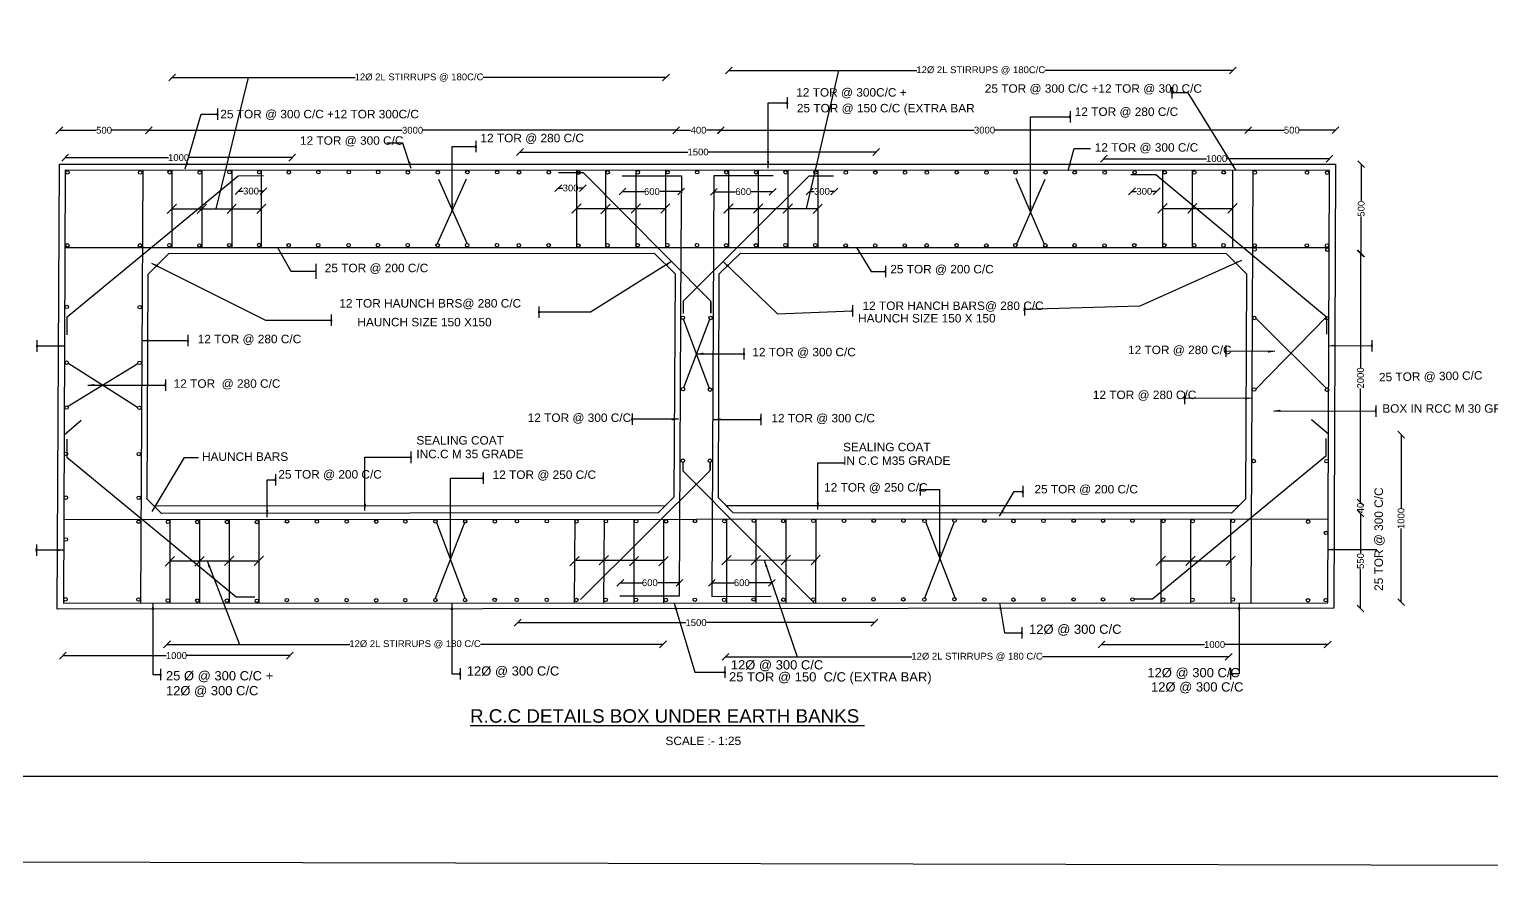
# Model space of a CAD drawing. Header units: metres. Extents: x 4 to 1005, y 1 to 472.
# Drawn here: x 230.1 to 660.8, y 0.9 to 248 of the extents above; entities that cross this region are included whole.
import ezdxf

# ---------------------------------------------------------------- set-up
doc = ezdxf.new("R2010")
doc.units = ezdxf.units.M
doc.header["$MEASUREMENT"] = 0
for name, color, linetype in [('DIMENSION', 7, 'Continuous'), ('DRAWING', 7, 'Continuous'), ('TEXT', 7, 'Continuous')]:
    doc.layers.add(name, color=color, linetype=linetype)
doc.styles.get("Standard").update_dxf_attribs({"font": 'arial.ttf'})
doc.dimstyles.get("Standard").update_dxf_attribs({"dimtxt": 2, "dimasz": 2, "dimexe": 0.18, "dimexo": 0.0625, "dimgap": 0.09, "dimtad": 0, "dimdec": 0, "dimzin": 0, "dimdsep": 46, "dimtxsty": 'Standard', "dimblk": 'OBLIQUE', "dimcen": 0, "dimse1": 1, "dimse2": 1, "dimadec": 0, "dimazin": 0, "dimtfac": 1, "dimtdec": 0, "dimtofl": 0, "dimtmove": 0, "dimatfit": 3, "dimfxl": 1, "dimtolj": 1, "dimtzin": 0, "dimarcsym": 0})
picture_1 = doc.add_image_def('image1.jpg', size_in_pixel=(7220, 3384))

# ---------------------------------------------------------------- blocks, each defined once
blk = doc.blocks.new('_Oblique')
at = {"color": 0, "linetype": 'ByBlock', "lineweight": -2}
blk.add_line((-0.5, -0.5), (0.5, 0.5), dxfattribs=at)
blk = doc.blocks.new('*D33')
at = {"layer": 'Defpoints', "color": 0, "transparency": 16777216}
for p in [(238.94, 218.25), (265.33, 218.25), (265.33, 218.25)]:
    blk.add_point(p, dxfattribs=at)
at = {"layer": 'DIMENSION', "color": 0, "lineweight": -2, "transparency": 16777216}
for p, q in [((238.94, 218.25), (249.84, 218.25)), ((265.33, 218.25), (254.43, 218.25))]:
    blk.add_line(p, q, dxfattribs=at)
at = {"layer": 'DIMENSION', "color": 0, "lineweight": -2, "transparency": 16777216, "xscale": 2, "yscale": 2, "zscale": 2, "rotation": 180}
blk.add_blockref('_Oblique', (238.94, 218.25), dxfattribs=at)
at = {"layer": 'DIMENSION', "color": 0, "lineweight": -2, "transparency": 16777216, "xscale": 2, "yscale": 2, "zscale": 2}
blk.add_blockref('_Oblique', (265.33, 218.25), dxfattribs=at)
at = {"layer": 'DIMENSION', "color": 0, "transparency": 16777216, "insert": (252.13, 218.25), "char_height": 2, "attachment_point": 5}
blk.add_mtext('\\A1;500', dxfattribs=at)
blk = doc.blocks.new('*D34')
at = {"layer": 'Defpoints', "color": 0, "transparency": 16777216}
for p in [(265.33, 218.25), (420.61, 218.25), (420.61, 218.25)]:
    blk.add_point(p, dxfattribs=at)
at = {"layer": 'DIMENSION', "color": 0, "lineweight": -2, "transparency": 16777216}
for p, q in [((265.33, 218.25), (339.9, 218.25)), ((420.61, 218.25), (346.04, 218.25))]:
    blk.add_line(p, q, dxfattribs=at)
at = {"layer": 'DIMENSION', "color": 0, "lineweight": -2, "transparency": 16777216, "xscale": 2, "yscale": 2, "zscale": 2, "rotation": 180}
blk.add_blockref('_Oblique', (265.33, 218.25), dxfattribs=at)
at = {"layer": 'DIMENSION', "color": 0, "lineweight": -2, "transparency": 16777216, "xscale": 2, "yscale": 2, "zscale": 2}
blk.add_blockref('_Oblique', (420.61, 218.25), dxfattribs=at)
at = {"layer": 'DIMENSION', "color": 0, "transparency": 16777216, "insert": (342.97, 218.25), "char_height": 2, "attachment_point": 5}
blk.add_mtext('\\A1;3000', dxfattribs=at)
blk = doc.blocks.new('*D35')
at = {"layer": 'Defpoints', "color": 0, "transparency": 16777216}
for p in [(420.61, 218.25), (433.77, 218.25), (433.77, 218.25)]:
    blk.add_point(p, dxfattribs=at)
at = {"layer": 'DIMENSION', "color": 0, "lineweight": -2, "transparency": 16777216}
for p, q in [((420.61, 218.25), (424.85, 218.25)), ((433.77, 218.25), (429.53, 218.25))]:
    blk.add_line(p, q, dxfattribs=at)
at = {"layer": 'DIMENSION', "color": 0, "lineweight": -2, "transparency": 16777216, "xscale": 2, "yscale": 2, "zscale": 2, "rotation": 180}
blk.add_blockref('_Oblique', (420.61, 218.25), dxfattribs=at)
at = {"layer": 'DIMENSION', "color": 0, "lineweight": -2, "transparency": 16777216, "xscale": 2, "yscale": 2, "zscale": 2}
blk.add_blockref('_Oblique', (433.77, 218.25), dxfattribs=at)
at = {"layer": 'DIMENSION', "color": 0, "transparency": 16777216, "insert": (427.19, 218.25), "char_height": 2, "attachment_point": 5}
blk.add_mtext('\\A1;400', dxfattribs=at)
blk = doc.blocks.new('*D36')
at = {"layer": 'Defpoints', "color": 0, "transparency": 16777216}
for p in [(433.77, 218.25), (589.04, 218.28), (589.04, 218.25)]:
    blk.add_point(p, dxfattribs=at)
at = {"layer": 'DIMENSION', "color": 0, "lineweight": -2, "transparency": 16777216}
for p, q in [((433.77, 218.28), (508.33, 218.28)), ((589.04, 218.28), (514.48, 218.28))]:
    blk.add_line(p, q, dxfattribs=at)
at = {"layer": 'DIMENSION', "color": 0, "lineweight": -2, "transparency": 16777216, "xscale": 2, "yscale": 2, "zscale": 2, "rotation": 180}
blk.add_blockref('_Oblique', (433.77, 218.28), dxfattribs=at)
at = {"layer": 'DIMENSION', "color": 0, "lineweight": -2, "transparency": 16777216, "xscale": 2, "yscale": 2, "zscale": 2}
blk.add_blockref('_Oblique', (589.04, 218.28), dxfattribs=at)
at = {"layer": 'DIMENSION', "color": 0, "transparency": 16777216, "insert": (511.41, 218.28), "char_height": 2, "attachment_point": 5}
blk.add_mtext('\\A1;3000', dxfattribs=at)
blk = doc.blocks.new('*D37')
at = {"layer": 'Defpoints', "color": 0, "transparency": 16777216}
for p in [(589.04, 218.28), (614.76, 218.28), (614.76, 218.28)]:
    blk.add_point(p, dxfattribs=at)
at = {"layer": 'DIMENSION', "color": 0, "lineweight": -2, "transparency": 16777216}
for p, q in [((589.04, 218.28), (599.6, 218.28)), ((614.76, 218.28), (604.19, 218.28))]:
    blk.add_line(p, q, dxfattribs=at)
at = {"layer": 'DIMENSION', "color": 0, "lineweight": -2, "transparency": 16777216, "xscale": 2, "yscale": 2, "zscale": 2, "rotation": 180}
blk.add_blockref('_Oblique', (589.04, 218.28), dxfattribs=at)
at = {"layer": 'DIMENSION', "color": 0, "lineweight": -2, "transparency": 16777216, "xscale": 2, "yscale": 2, "zscale": 2}
blk.add_blockref('_Oblique', (614.76, 218.28), dxfattribs=at)
at = {"layer": 'DIMENSION', "color": 0, "transparency": 16777216, "insert": (601.9, 218.28), "char_height": 2, "attachment_point": 5}
blk.add_mtext('\\A1;500', dxfattribs=at)
blk = doc.blocks.new('*D38')
at = {"layer": 'Defpoints', "color": 0, "transparency": 16777216}
for p in [(272.17, 233.81), (417.59, 233.81), (417.59, 233.78)]:
    blk.add_point(p, dxfattribs=at)
at = {"layer": 'DIMENSION', "color": 0, "lineweight": -2, "transparency": 16777216}
for p, q in [((272.17, 233.78), (326.03, 233.78)), ((417.59, 233.78), (363.73, 233.78))]:
    blk.add_line(p, q, dxfattribs=at)
at = {"layer": 'DIMENSION', "color": 0, "lineweight": -2, "transparency": 16777216, "xscale": 2, "yscale": 2, "zscale": 2, "rotation": 180}
blk.add_blockref('_Oblique', (272.17, 233.78), dxfattribs=at)
at = {"layer": 'DIMENSION', "color": 0, "lineweight": -2, "transparency": 16777216, "xscale": 2, "yscale": 2, "zscale": 2}
blk.add_blockref('_Oblique', (417.59, 233.78), dxfattribs=at)
at = {"layer": 'DIMENSION', "color": 0, "transparency": 16777216, "insert": (344.88, 233.78), "char_height": 2, "attachment_point": 5}
blk.add_mtext('\\A1;12Ø 2L STIRRUPS @ 180C/C', dxfattribs=at)
blk = doc.blocks.new('*D39')
at = {"layer": 'Defpoints', "color": 0, "transparency": 16777216}
for p in [(240.65, 209.4), (307.52, 210.18), (307.52, 209.4)]:
    blk.add_point(p, dxfattribs=at)
at = {"layer": 'DIMENSION', "color": 0, "lineweight": -2, "transparency": 16777216}
for p, q in [((240.65, 210.18), (271.1, 210.18)), ((307.52, 210.18), (277.06, 210.18))]:
    blk.add_line(p, q, dxfattribs=at)
at = {"layer": 'DIMENSION', "color": 0, "lineweight": -2, "transparency": 16777216, "xscale": 2, "yscale": 2, "zscale": 2, "rotation": 180}
blk.add_blockref('_Oblique', (240.65, 210.18), dxfattribs=at)
at = {"layer": 'DIMENSION', "color": 0, "lineweight": -2, "transparency": 16777216, "xscale": 2, "yscale": 2, "zscale": 2}
blk.add_blockref('_Oblique', (307.52, 210.18), dxfattribs=at)
at = {"layer": 'DIMENSION', "color": 0, "transparency": 16777216, "insert": (274.08, 210.18), "char_height": 2, "attachment_point": 5}
blk.add_mtext('\\A1;1000', dxfattribs=at)
blk = doc.blocks.new('*D40')
at = {"layer": 'Defpoints', "color": 0, "transparency": 16777216}
for p in [(374.6, 211.8), (479.51, 211.84), (479.51, 211.8)]:
    blk.add_point(p, dxfattribs=at)
at = {"layer": 'DIMENSION', "color": 0, "lineweight": -2, "transparency": 16777216}
for p, q in [((374.6, 211.84), (424.07, 211.84)), ((479.51, 211.84), (430.03, 211.84))]:
    blk.add_line(p, q, dxfattribs=at)
at = {"layer": 'DIMENSION', "color": 0, "lineweight": -2, "transparency": 16777216, "xscale": 2, "yscale": 2, "zscale": 2, "rotation": 180}
blk.add_blockref('_Oblique', (374.6, 211.84), dxfattribs=at)
at = {"layer": 'DIMENSION', "color": 0, "lineweight": -2, "transparency": 16777216, "xscale": 2, "yscale": 2, "zscale": 2}
blk.add_blockref('_Oblique', (479.51, 211.84), dxfattribs=at)
at = {"layer": 'DIMENSION', "color": 0, "transparency": 16777216, "insert": (427.05, 211.84), "char_height": 2, "attachment_point": 5}
blk.add_mtext('\\A1;1500', dxfattribs=at)
blk = doc.blocks.new('*D41')
at = {"layer": 'Defpoints', "color": 0, "transparency": 16777216}
for p in [(546.52, 209.62), (613.01, 209.88), (613.01, 209.62)]:
    blk.add_point(p, dxfattribs=at)
at = {"layer": 'DIMENSION', "color": 0, "lineweight": -2, "transparency": 16777216}
for p, q in [((546.52, 209.88), (576.78, 209.88)), ((613.01, 209.88), (582.74, 209.88))]:
    blk.add_line(p, q, dxfattribs=at)
at = {"layer": 'DIMENSION', "color": 0, "lineweight": -2, "transparency": 16777216, "xscale": 2, "yscale": 2, "zscale": 2, "rotation": 180}
blk.add_blockref('_Oblique', (546.52, 209.88), dxfattribs=at)
at = {"layer": 'DIMENSION', "color": 0, "lineweight": -2, "transparency": 16777216, "xscale": 2, "yscale": 2, "zscale": 2}
blk.add_blockref('_Oblique', (613.01, 209.88), dxfattribs=at)
at = {"layer": 'DIMENSION', "color": 0, "transparency": 16777216, "insert": (579.76, 209.88), "char_height": 2, "attachment_point": 5}
blk.add_mtext('\\A1;1000', dxfattribs=at)
blk = doc.blocks.new('*D43')
at = {"layer": 'Defpoints', "color": 0, "transparency": 16777216}
for p in [(240, 63.31), (306.86, 63.43), (306.86, 63.31)]:
    blk.add_point(p, dxfattribs=at)
at = {"layer": 'DIMENSION', "color": 0, "lineweight": -2, "transparency": 16777216}
for p, q in [((240, 63.43), (270.45, 63.43)), ((306.86, 63.43), (276.41, 63.43))]:
    blk.add_line(p, q, dxfattribs=at)
at = {"layer": 'DIMENSION', "color": 0, "lineweight": -2, "transparency": 16777216, "xscale": 2, "yscale": 2, "zscale": 2, "rotation": 180}
blk.add_blockref('_Oblique', (240, 63.43), dxfattribs=at)
at = {"layer": 'DIMENSION', "color": 0, "lineweight": -2, "transparency": 16777216, "xscale": 2, "yscale": 2, "zscale": 2}
blk.add_blockref('_Oblique', (306.86, 63.43), dxfattribs=at)
at = {"layer": 'DIMENSION', "color": 0, "transparency": 16777216, "insert": (273.43, 63.43), "char_height": 2, "attachment_point": 5}
blk.add_mtext('\\A1;1000', dxfattribs=at)
blk = doc.blocks.new('*D44')
at = {"layer": 'Defpoints', "color": 0, "transparency": 16777216}
for p in [(270.65, 66.63), (416.74, 66.75), (416.74, 66.63)]:
    blk.add_point(p, dxfattribs=at)
at = {"layer": 'DIMENSION', "color": 0, "lineweight": -2, "transparency": 16777216}
for p, q in [((270.65, 66.75), (324.46, 66.75)), ((416.74, 66.75), (362.93, 66.75))]:
    blk.add_line(p, q, dxfattribs=at)
at = {"layer": 'DIMENSION', "color": 0, "lineweight": -2, "transparency": 16777216, "xscale": 2, "yscale": 2, "zscale": 2, "rotation": 180}
blk.add_blockref('_Oblique', (270.65, 66.75), dxfattribs=at)
at = {"layer": 'DIMENSION', "color": 0, "lineweight": -2, "transparency": 16777216, "xscale": 2, "yscale": 2, "zscale": 2}
blk.add_blockref('_Oblique', (416.74, 66.75), dxfattribs=at)
at = {"layer": 'DIMENSION', "color": 0, "transparency": 16777216, "insert": (343.69, 66.75), "char_height": 2, "attachment_point": 5}
blk.add_mtext('\\A1;12Ø 2L STIRRUPS @ 180 C/C', dxfattribs=at)
blk = doc.blocks.new('*D45')
at = {"layer": 'Defpoints', "color": 0, "transparency": 16777216}
for p in [(373.93, 73.17), (478.97, 73.17), (478.97, 73.15)]:
    blk.add_point(p, dxfattribs=at)
at = {"layer": 'DIMENSION', "color": 0, "lineweight": -2, "transparency": 16777216}
for p, q in [((373.93, 73.15), (423.47, 73.15)), ((478.97, 73.15), (429.43, 73.15))]:
    blk.add_line(p, q, dxfattribs=at)
at = {"layer": 'DIMENSION', "color": 0, "lineweight": -2, "transparency": 16777216, "xscale": 2, "yscale": 2, "zscale": 2, "rotation": 180}
blk.add_blockref('_Oblique', (373.93, 73.15), dxfattribs=at)
at = {"layer": 'DIMENSION', "color": 0, "lineweight": -2, "transparency": 16777216, "xscale": 2, "yscale": 2, "zscale": 2}
blk.add_blockref('_Oblique', (478.97, 73.15), dxfattribs=at)
at = {"layer": 'DIMENSION', "color": 0, "transparency": 16777216, "insert": (426.45, 73.15), "char_height": 2, "attachment_point": 5}
blk.add_mtext('\\A1;1500', dxfattribs=at)
blk = doc.blocks.new('*D46')
at = {"layer": 'Defpoints', "color": 0, "transparency": 16777216}
for p in [(545.86, 66.77), (612.45, 66.77), (612.45, 66.69)]:
    blk.add_point(p, dxfattribs=at)
at = {"layer": 'DIMENSION', "color": 0, "lineweight": -2, "transparency": 16777216}
for p, q in [((545.86, 66.69), (576.17, 66.69)), ((612.45, 66.69), (582.13, 66.69))]:
    blk.add_line(p, q, dxfattribs=at)
at = {"layer": 'DIMENSION', "color": 0, "lineweight": -2, "transparency": 16777216, "xscale": 2, "yscale": 2, "zscale": 2, "rotation": 180}
blk.add_blockref('_Oblique', (545.86, 66.69), dxfattribs=at)
at = {"layer": 'DIMENSION', "color": 0, "lineweight": -2, "transparency": 16777216, "xscale": 2, "yscale": 2, "zscale": 2}
blk.add_blockref('_Oblique', (612.45, 66.69), dxfattribs=at)
at = {"layer": 'DIMENSION', "color": 0, "transparency": 16777216, "insert": (579.15, 66.69), "char_height": 2, "attachment_point": 5}
blk.add_mtext('\\A1;1000', dxfattribs=at)
blk = doc.blocks.new('*D47')
at = {"layer": 'Defpoints', "color": 0, "transparency": 16777216}
for p in [(435.11, 63.01), (583.31, 63.06), (583.31, 63.01)]:
    blk.add_point(p, dxfattribs=at)
at = {"layer": 'DIMENSION', "color": 0, "lineweight": -2, "transparency": 16777216}
for p, q in [((435.11, 63.06), (489.97, 63.06)), ((583.31, 63.06), (528.44, 63.06))]:
    blk.add_line(p, q, dxfattribs=at)
at = {"layer": 'DIMENSION', "color": 0, "lineweight": -2, "transparency": 16777216, "xscale": 2, "yscale": 2, "zscale": 2, "rotation": 180}
blk.add_blockref('_Oblique', (435.11, 63.06), dxfattribs=at)
at = {"layer": 'DIMENSION', "color": 0, "lineweight": -2, "transparency": 16777216, "xscale": 2, "yscale": 2, "zscale": 2}
blk.add_blockref('_Oblique', (583.31, 63.06), dxfattribs=at)
at = {"layer": 'DIMENSION', "color": 0, "transparency": 16777216, "insert": (509.21, 63.06), "char_height": 2, "attachment_point": 5}
blk.add_mtext('\\A1;12Ø 2L STIRRUPS @ 180 C/C', dxfattribs=at)
blk = doc.blocks.new('*D48')
at = {"layer": 'Defpoints', "color": 0, "transparency": 16777216}
for p in [(385.9, 201.22), (393.13, 201.22), (393.13, 201.22)]:
    blk.add_point(p, dxfattribs=at)
at = {"layer": 'DIMENSION', "color": 0, "lineweight": -2, "transparency": 16777216}
for p, q in [((385.9, 201.22), (387.22, 201.22)), ((393.13, 201.22), (391.81, 201.22))]:
    blk.add_line(p, q, dxfattribs=at)
at = {"layer": 'DIMENSION', "color": 0, "lineweight": -2, "transparency": 16777216, "xscale": 2, "yscale": 2, "zscale": 2, "rotation": 180}
blk.add_blockref('_Oblique', (385.9, 201.22), dxfattribs=at)
at = {"layer": 'DIMENSION', "color": 0, "lineweight": -2, "transparency": 16777216, "xscale": 2, "yscale": 2, "zscale": 2}
blk.add_blockref('_Oblique', (393.13, 201.22), dxfattribs=at)
at = {"layer": 'DIMENSION', "color": 0, "transparency": 16777216, "insert": (389.51, 201.22), "char_height": 2, "attachment_point": 5}
blk.add_mtext('\\A1;300', dxfattribs=at)
blk = doc.blocks.new('*D58')
at = {"layer": 'Defpoints', "color": 0, "transparency": 16777216}
for p in [(404.8, 200.17), (422.1, 200.18), (422.1, 200.06)]:
    blk.add_point(p, dxfattribs=at)
at = {"layer": 'DIMENSION', "color": 0, "lineweight": -2, "transparency": 16777216}
for p, q in [((404.8, 200.18), (411.15, 200.18)), ((422.1, 200.18), (415.75, 200.18))]:
    blk.add_line(p, q, dxfattribs=at)
at = {"layer": 'DIMENSION', "color": 0, "lineweight": -2, "transparency": 16777216, "xscale": 2, "yscale": 2, "zscale": 2, "rotation": 180}
blk.add_blockref('_Oblique', (404.8, 200.18), dxfattribs=at)
at = {"layer": 'DIMENSION', "color": 0, "lineweight": -2, "transparency": 16777216, "xscale": 2, "yscale": 2, "zscale": 2}
blk.add_blockref('_Oblique', (422.1, 200.18), dxfattribs=at)
at = {"layer": 'DIMENSION', "color": 0, "transparency": 16777216, "insert": (413.45, 200.18), "char_height": 2, "attachment_point": 5}
blk.add_mtext('\\A1;600', dxfattribs=at)
blk = doc.blocks.new('*D59')
at = {"layer": 'Defpoints', "color": 0, "transparency": 16777216}
for p in [(431.69, 200.11), (449.01, 200.13), (449.01, 200.11)]:
    blk.add_point(p, dxfattribs=at)
at = {"layer": 'DIMENSION', "color": 0, "lineweight": -2, "transparency": 16777216}
for p, q in [((431.69, 200.13), (438.05, 200.13)), ((449.01, 200.13), (442.65, 200.13))]:
    blk.add_line(p, q, dxfattribs=at)
at = {"layer": 'DIMENSION', "color": 0, "lineweight": -2, "transparency": 16777216, "xscale": 2, "yscale": 2, "zscale": 2, "rotation": 180}
blk.add_blockref('_Oblique', (431.69, 200.13), dxfattribs=at)
at = {"layer": 'DIMENSION', "color": 0, "lineweight": -2, "transparency": 16777216, "xscale": 2, "yscale": 2, "zscale": 2}
blk.add_blockref('_Oblique', (449.01, 200.13), dxfattribs=at)
at = {"layer": 'DIMENSION', "color": 0, "transparency": 16777216, "insert": (440.35, 200.13), "char_height": 2, "attachment_point": 5}
blk.add_mtext('\\A1;600', dxfattribs=at)
blk = doc.blocks.new('*D49')
at = {"layer": 'Defpoints', "color": 0, "transparency": 16777216}
for p in [(459.9, 200.28), (467.16, 200.28), (467.16, 200.22)]:
    blk.add_point(p, dxfattribs=at)
at = {"layer": 'DIMENSION', "color": 0, "lineweight": -2, "transparency": 16777216}
for p, q in [((459.9, 200.22), (461.24, 200.22)), ((467.16, 200.22), (465.83, 200.22))]:
    blk.add_line(p, q, dxfattribs=at)
at = {"layer": 'DIMENSION', "color": 0, "lineweight": -2, "transparency": 16777216, "xscale": 2, "yscale": 2, "zscale": 2, "rotation": 180}
blk.add_blockref('_Oblique', (459.9, 200.22), dxfattribs=at)
at = {"layer": 'DIMENSION', "color": 0, "lineweight": -2, "transparency": 16777216, "xscale": 2, "yscale": 2, "zscale": 2}
blk.add_blockref('_Oblique', (467.16, 200.22), dxfattribs=at)
at = {"layer": 'DIMENSION', "color": 0, "transparency": 16777216, "insert": (463.53, 200.22), "char_height": 2, "attachment_point": 5}
blk.add_mtext('\\A1;300', dxfattribs=at)
blk = doc.blocks.new('*D50')
at = {"layer": 'Defpoints', "color": 0, "transparency": 16777216}
for p in [(554.84, 200.18), (562.1, 200.24), (562.1, 200.18)]:
    blk.add_point(p, dxfattribs=at)
at = {"layer": 'DIMENSION', "color": 0, "lineweight": -2, "transparency": 16777216}
for p, q in [((554.84, 200.24), (556.18, 200.24)), ((562.1, 200.24), (560.77, 200.24))]:
    blk.add_line(p, q, dxfattribs=at)
at = {"layer": 'DIMENSION', "color": 0, "lineweight": -2, "transparency": 16777216, "xscale": 2, "yscale": 2, "zscale": 2, "rotation": 180}
blk.add_blockref('_Oblique', (554.84, 200.24), dxfattribs=at)
at = {"layer": 'DIMENSION', "color": 0, "lineweight": -2, "transparency": 16777216, "xscale": 2, "yscale": 2, "zscale": 2}
blk.add_blockref('_Oblique', (562.1, 200.24), dxfattribs=at)
at = {"layer": 'DIMENSION', "color": 0, "transparency": 16777216, "insert": (558.47, 200.24), "char_height": 2, "attachment_point": 5}
blk.add_mtext('\\A1;300', dxfattribs=at)
blk = doc.blocks.new('*D51')
at = {"layer": 'Defpoints', "color": 0, "transparency": 16777216}
for p in [(622.38, 208.27), (622.33, 181.95), (622.38, 181.95)]:
    blk.add_point(p, dxfattribs=at)
at = {"layer": 'DIMENSION', "color": 0, "lineweight": -2, "transparency": 16777216}
for p, q in [((622.33, 208.27), (622.33, 197.41)), ((622.33, 181.95), (622.33, 192.81))]:
    blk.add_line(p, q, dxfattribs=at)
at = {"layer": 'DIMENSION', "color": 0, "lineweight": -2, "transparency": 16777216, "xscale": 2, "yscale": 2, "zscale": 2}
for p, rotation in [((622.33, 208.27), 90), ((622.33, 181.95), 270)]:
    blk.add_blockref('_Oblique', p, dxfattribs=dict(at, rotation=rotation))
at = {"layer": 'DIMENSION', "color": 0, "transparency": 16777216, "insert": (622.33, 195.11), "char_height": 2, "attachment_point": 5, "rotation": 90}
blk.add_mtext('\\A1;500', dxfattribs=at)
blk = doc.blocks.new('*D52')
at = {"layer": 'Defpoints', "color": 0, "transparency": 16777216}
for p in [(622.33, 181.95), (622.14, 108.57), (622.33, 108.57)]:
    blk.add_point(p, dxfattribs=at)
at = {"layer": 'DIMENSION', "color": 0, "lineweight": -2, "transparency": 16777216}
for p, q in [((622.14, 181.95), (622.14, 148.35)), ((622.14, 108.57), (622.14, 142.17))]:
    blk.add_line(p, q, dxfattribs=at)
at = {"layer": 'DIMENSION', "color": 0, "lineweight": -2, "transparency": 16777216, "xscale": 2, "yscale": 2, "zscale": 2}
for p, rotation in [((622.14, 181.95), 90), ((622.14, 108.57), 270)]:
    blk.add_blockref('_Oblique', p, dxfattribs=dict(at, rotation=rotation))
at = {"layer": 'DIMENSION', "color": 0, "transparency": 16777216, "insert": (622.14, 145.26), "char_height": 2, "attachment_point": 5, "rotation": 90}
blk.add_mtext('\\A1;2000', dxfattribs=at)
blk = doc.blocks.new('*D53')
at = {"layer": 'Defpoints', "color": 0, "transparency": 16777216}
for p in [(622.14, 108.57), (622.14, 105.31), (622.14, 105.31)]:
    blk.add_point(p, dxfattribs=at)
at = {"layer": 'DIMENSION', "color": 0, "lineweight": -2, "transparency": 16777216}
for p, q in [((622.14, 108.57), (622.14, 110.57)), ((622.14, 105.31), (622.14, 103.31))]:
    blk.add_line(p, q, dxfattribs=at)
at = {"layer": 'DIMENSION', "color": 0, "lineweight": -2, "transparency": 16777216, "xscale": 2, "yscale": 2, "zscale": 2}
for p, rotation in [((622.14, 108.57), 270), ((622.14, 105.31), 90)]:
    blk.add_blockref('_Oblique', p, dxfattribs=dict(at, rotation=rotation))
at = {"layer": 'DIMENSION', "color": 0, "transparency": 16777216, "insert": (622.14, 106.94), "char_height": 2, "attachment_point": 5, "rotation": 90}
blk.add_mtext('\\A1;40', dxfattribs=at)
blk = doc.blocks.new('*D54')
at = {"layer": 'Defpoints', "color": 0, "transparency": 16777216}
for p in [(622.14, 105.31), (622.14, 77.3), (622.14, 77.3)]:
    blk.add_point(p, dxfattribs=at)
at = {"layer": 'DIMENSION', "color": 0, "lineweight": -2, "transparency": 16777216}
for p, q in [((622.14, 105.31), (622.14, 93.6)), ((622.14, 77.3), (622.14, 89.01))]:
    blk.add_line(p, q, dxfattribs=at)
at = {"layer": 'DIMENSION', "color": 0, "lineweight": -2, "transparency": 16777216, "xscale": 2, "yscale": 2, "zscale": 2}
for p, rotation in [((622.14, 105.31), 90), ((622.14, 77.3), 270)]:
    blk.add_blockref('_Oblique', p, dxfattribs=dict(at, rotation=rotation))
at = {"layer": 'DIMENSION', "color": 0, "transparency": 16777216, "insert": (622.14, 91.3), "char_height": 2, "attachment_point": 5, "rotation": 90}
blk.add_mtext('\\A1;550', dxfattribs=at)
blk = doc.blocks.new('*D55')
at = {"layer": 'Defpoints', "color": 0, "transparency": 16777216}
for p in [(436.08, 235.98), (584.52, 235.98), (584.52, 235.88)]:
    blk.add_point(p, dxfattribs=at)
at = {"layer": 'DIMENSION', "color": 0, "lineweight": -2, "transparency": 16777216}
for p, q in [((436.08, 235.88), (491.45, 235.88)), ((584.52, 235.88), (529.15, 235.88))]:
    blk.add_line(p, q, dxfattribs=at)
at = {"layer": 'DIMENSION', "color": 0, "lineweight": -2, "transparency": 16777216, "xscale": 2, "yscale": 2, "zscale": 2, "rotation": 180}
blk.add_blockref('_Oblique', (436.08, 235.88), dxfattribs=at)
at = {"layer": 'DIMENSION', "color": 0, "lineweight": -2, "transparency": 16777216, "xscale": 2, "yscale": 2, "zscale": 2}
blk.add_blockref('_Oblique', (584.52, 235.88), dxfattribs=at)
at = {"layer": 'DIMENSION', "color": 0, "transparency": 16777216, "insert": (510.3, 235.88), "char_height": 2, "attachment_point": 5}
blk.add_mtext('\\A1;12Ø 2L STIRRUPS @ 180C/C', dxfattribs=at)
blk = doc.blocks.new('*D60')
at = {"layer": 'Defpoints', "color": 0, "transparency": 16777216}
for p in [(404.16, 84.89), (421.55, 84.89), (421.55, 84.81)]:
    blk.add_point(p, dxfattribs=at)
at = {"layer": 'DIMENSION', "color": 0, "lineweight": -2, "transparency": 16777216}
for p, q in [((404.16, 84.89), (410.55, 84.89)), ((421.55, 84.89), (415.16, 84.89))]:
    blk.add_line(p, q, dxfattribs=at)
at = {"layer": 'DIMENSION', "color": 0, "lineweight": -2, "transparency": 16777216, "xscale": 2, "yscale": 2, "zscale": 2, "rotation": 180}
blk.add_blockref('_Oblique', (404.16, 84.89), dxfattribs=at)
at = {"layer": 'DIMENSION', "color": 0, "lineweight": -2, "transparency": 16777216, "xscale": 2, "yscale": 2, "zscale": 2}
blk.add_blockref('_Oblique', (421.55, 84.89), dxfattribs=at)
at = {"layer": 'DIMENSION', "color": 0, "transparency": 16777216, "insert": (412.85, 84.89), "char_height": 2, "attachment_point": 5}
blk.add_mtext('\\A1;600', dxfattribs=at)
blk = doc.blocks.new('*D61')
at = {"layer": 'Defpoints', "color": 0, "transparency": 16777216}
for p in [(431.08, 84.8), (448.75, 85.05), (448.75, 84.9)]:
    blk.add_point(p, dxfattribs=at)
at = {"layer": 'DIMENSION', "color": 0, "lineweight": -2, "transparency": 16777216}
for p, q in [((431.08, 84.9), (437.61, 84.9)), ((448.75, 84.9), (442.22, 84.9))]:
    blk.add_line(p, q, dxfattribs=at)
at = {"layer": 'DIMENSION', "color": 0, "lineweight": -2, "transparency": 16777216, "xscale": 2, "yscale": 2, "zscale": 2, "rotation": 180}
blk.add_blockref('_Oblique', (431.08, 84.9), dxfattribs=at)
at = {"layer": 'DIMENSION', "color": 0, "lineweight": -2, "transparency": 16777216, "xscale": 2, "yscale": 2, "zscale": 2}
blk.add_blockref('_Oblique', (448.75, 84.9), dxfattribs=at)
at = {"layer": 'DIMENSION', "color": 0, "transparency": 16777216, "insert": (439.92, 84.9), "char_height": 2, "attachment_point": 5}
blk.add_mtext('\\A1;600', dxfattribs=at)
blk = doc.blocks.new('*D56')
at = {"layer": 'Defpoints', "color": 0, "transparency": 16777216}
for p in [(633.77, 128.54), (634.07, 128.54), (633.77, 79.17)]:
    blk.add_point(p, dxfattribs=at)
at = {"layer": 'DIMENSION', "color": 0, "lineweight": -2, "transparency": 16777216}
for p, q in [((634.07, 128.54), (634.07, 106.83)), ((634.07, 79.17), (634.07, 100.88))]:
    blk.add_line(p, q, dxfattribs=at)
at = {"layer": 'DIMENSION', "color": 0, "lineweight": -2, "transparency": 16777216, "xscale": 2, "yscale": 2, "zscale": 2}
for p, rotation in [((634.07, 128.54), 90), ((634.07, 79.17), 270)]:
    blk.add_blockref('_Oblique', p, dxfattribs=dict(at, rotation=rotation))
at = {"layer": 'DIMENSION', "color": 0, "transparency": 16777216, "insert": (634.07, 103.85), "char_height": 2, "attachment_point": 5, "rotation": 90}
blk.add_mtext('\\A1;1000', dxfattribs=at)
blk = doc.blocks.new('*D57')
at = {"layer": 'Defpoints', "color": 0, "transparency": 16777216}
for p in [(291.73, 200.3), (299.08, 200.32), (299.08, 200.3)]:
    blk.add_point(p, dxfattribs=at)
at = {"layer": 'DIMENSION', "color": 0, "lineweight": -2, "transparency": 16777216}
for p, q in [((291.73, 200.32), (293.11, 200.32)), ((299.08, 200.32), (297.7, 200.32))]:
    blk.add_line(p, q, dxfattribs=at)
at = {"layer": 'DIMENSION', "color": 0, "lineweight": -2, "transparency": 16777216, "xscale": 2, "yscale": 2, "zscale": 2, "rotation": 180}
blk.add_blockref('_Oblique', (291.73, 200.32), dxfattribs=at)
at = {"layer": 'DIMENSION', "color": 0, "lineweight": -2, "transparency": 16777216, "xscale": 2, "yscale": 2, "zscale": 2}
blk.add_blockref('_Oblique', (299.08, 200.32), dxfattribs=at)
at = {"layer": 'DIMENSION', "color": 0, "transparency": 16777216, "insert": (295.4, 200.32), "char_height": 2, "attachment_point": 5}
blk.add_mtext('\\A1;300', dxfattribs=at)

msp = doc.modelspace()

# ---------------------------------------------------------------- linework, layer by layer
at = {"layer": 'DIMENSION'}
msp.add_lwpolyline([(215.75, 448.24), (809.89, 448.24), (809.89, 27.76), (215.75, 27.76)], close=True, dxfattribs=at)
for points in [[(285.1, 195.08), (294.67, 233.78)], [(458.98, 195.23), (468.54, 235.88)], [(303.18, 183.67), (307.16, 176.7), (314.45, 176.7)], [(314.45, 178.91), (314.45, 174.5)]]:
    msp.add_lwpolyline(points, dxfattribs=at)
at = {"layer": 'DRAWING'}
for points in [[(238.97, 208.26), (614.77, 208.26), (614.24, 77.37), (238.36, 77.09), (238.97, 208.26)], [(240.69, 206.5), (240.14, 78.84), (612.53, 79.02), (613.04, 206.4), (240.69, 206.5)], [(241.24, 158), (241.24, 163.29), (291.66, 204.86), (299.11, 204.94)], [(263.55, 206.49), (262.9, 78.85)], [(272.08, 206.49), (272.08, 183.67)], [(280.89, 206.49), (280.89, 183.67)], [(289.71, 206.49), (289.72, 183.67)], [(298.43, 206.49), (298.43, 183.66)], [(358.77, 203.82), (350.13, 184.6)], [(350.64, 203.82), (359.1, 184.76)], [(385.96, 205.76), (393.21, 205.76), (430.81, 167.87)], [(391.23, 206.46), (391.23, 183.64)], [(399.8, 206.46), (399.8, 183.64)], [(404.7, 204.85), (422.14, 204.83), (421.99, 183.68), (421.53, 80.92), (404.05, 80.91)], [(408.73, 206.46), (408.73, 183.64)], [(417.42, 206.45), (417.42, 183.63)], [(422.8, 164.29), (422.8, 167.95), (459.78, 204.82), (466.89, 204.82)], [(449.2, 204.78), (431.71, 204.82), (431.06, 80.87), (448.62, 80.94)], [(436, 206.45), (436, 183.63)], [(444.73, 206.45), (444.73, 183.63)], [(453.45, 206.45), (453.45, 183.62)], [(462.27, 206.44), (462.27, 183.62)], [(520.6, 204.12), (528.94, 184.66)], [(520.88, 184.81), (529.27, 203.82)], [(554.53, 205.26), (561.87, 205.26), (612.12, 163.28), (612.12, 158.16)], [(563.83, 206.42), (563.83, 183.6)], [(572.58, 206.42), (572.58, 183.59)], [(584.41, 206.41), (584.41, 183.59)], [(590.41, 206.41), (589.79, 79.01)], [(273.44, 196.48), (270.73, 193.68)], [(272.08, 195.08), (298.43, 195.07)], [(282.25, 196.48), (279.53, 193.68)], [(291.07, 196.47), (288.36, 193.68)], [(299.78, 196.47), (297.07, 193.68)], [(392.59, 196.62), (389.87, 193.82)], [(391.23, 195.22), (417.42, 195.22)], [(401.16, 196.45), (398.44, 193.65)], [(410.09, 196.62), (407.37, 193.83)], [(418.77, 196.62), (416.06, 193.83)], [(437.36, 196.62), (434.64, 193.83)], [(436, 195.22), (462.27, 195.23)], [(446.09, 196.62), (443.37, 193.83)], [(454.81, 196.62), (452.09, 193.83)], [(463.63, 196.48), (460.91, 193.69)], [(565.19, 196.63), (562.47, 193.83)], [(563.83, 195.23), (584.41, 195.23)], [(573.94, 196.63), (571.23, 193.84)], [(585.77, 196.63), (583.05, 193.84)], [(240.59, 183.67), (612.95, 183.69)], [(265.1, 175.84), (271.23, 181.98), (414.11, 182.04), (420.28, 175.93), (419.91, 110.17), (415.27, 105.48), (269.04, 105.29), (264.8, 109.5), (265.1, 175.84)], [(433.22, 175.93), (439.52, 182.07), (582.58, 181.95), (588.54, 175.91), (588.28, 109.52), (584.09, 105.44), (437.42, 105.48), (433.04, 109.9), (433.22, 175.93)], [(430.44, 162.51), (422.76, 142.38)], [(430.31, 142.38), (422.79, 162.55)], [(591.27, 162.83), (612.06, 142.24)], [(612.12, 163.28), (591.35, 141.93)], [(241.35, 136.86), (262.03, 149.52)], [(241.42, 149.75), (261.94, 136.66)], [(240.35, 128.51), (245.41, 132.81)], [(607.74, 132.98), (612.73, 128.74)], [(241.12, 127.2), (241.12, 121.92), (291.02, 80.76), (296.49, 80.76)], [(611.96, 127.43), (611.89, 122.19), (560.85, 80.1), (555.47, 80.1)], [(392.43, 80.01), (430.6, 118)], [(422.61, 120.44), (422.61, 117.91)], [(422.61, 117.91), (461.19, 78.95)], [(266.76, 107.56), (417.47, 107.7)], [(435.23, 107.69), (586.34, 107.63)], [(240.24, 103.59), (612.63, 103.69)], [(271.48, 103.6), (271.49, 78.86)], [(280.23, 103.6), (280.25, 78.86)], [(288.95, 103.6), (288.96, 78.87)], [(297.71, 103.6), (297.72, 78.87)], [(390.76, 103.63), (390.57, 78.91)], [(399.37, 103.63), (399.17, 78.92)], [(408.17, 103.64), (408.18, 78.92)], [(416.89, 103.64), (416.9, 78.93)], [(435.4, 103.64), (435.41, 78.93)], [(444.05, 103.65), (444.07, 78.94)], [(452.87, 103.65), (452.88, 78.94)], [(461.75, 103.65), (461.59, 78.95)], [(563.31, 103.68), (563.33, 78.99)], [(572.05, 103.68), (572.06, 79)], [(583.89, 103.69), (583.9, 79)], [(358.35, 102.83), (349.67, 80.24)], [(358.44, 80.22), (349.99, 102.82)], [(502.45, 102.89), (493.75, 80.35)], [(502.72, 80.46), (494.1, 102.83)], [(272.85, 92.62), (270.13, 89.83)], [(271.49, 91.36), (297.71, 91.37)], [(281.6, 92.63), (278.88, 89.83)], [(290.32, 92.76), (287.6, 89.97)], [(299.07, 92.77), (296.36, 89.97)], [(392.02, 92.67), (389.31, 89.87)], [(390.67, 91.57), (416.9, 91.58)], [(400.63, 92.97), (397.92, 90.17)], [(409.53, 92.68), (406.81, 89.88)], [(418.25, 92.68), (415.54, 89.88)], [(436.76, 92.95), (434.04, 90.16)], [(435.4, 91.55), (461.67, 91.62)], [(445.42, 92.97), (442.7, 90.18)], [(454.23, 92.99), (451.52, 90.2)], [(463.03, 93.02), (460.31, 90.22)], [(564.68, 92.73), (561.96, 89.94)], [(563.32, 91.34), (583.9, 91.35)], [(573.41, 92.74), (570.7, 89.94)], [(585.25, 92.74), (582.54, 89.95)]]:
    msp.add_lwpolyline(points, dxfattribs=at)
at = {"layer": 'DRAWING', "const_width": 0.5}
for points in [[(430.81, 167.87), (430.81, 164.35)], [(430.6, 118), (430.6, 120.39)]]:
    msp.add_lwpolyline(points, dxfattribs=at)
at = {"layer": 'DRAWING'}
for centre in [(241.34, 205.83), (262.77, 205.82), (271.43, 205.87), (280.26, 205.81), (289.07, 205.9), (297.82, 205.92), (306.53, 205.85), (315.23, 205.89), (324.19, 205.89), (332.83, 205.89), (341.59, 205.87), (350.4, 205.83), (359.11, 205.88), (367.88, 205.88), (374.3, 205.85), (383.11, 205.85), (391.86, 205.76), (400.42, 205.84), (409.31, 205.86), (418.07, 205.88), (426.77, 205.88), (435.38, 205.86), (444.14, 205.84), (452.85, 205.87), (461.63, 205.86), (470.58, 205.81), (479.27, 205.78), (487.97, 205.8), (494.4, 205.82), (503.23, 205.85), (512, 205.8), (520.54, 205.85), (529.38, 205.83), (537.97, 205.83), (546.8, 205.8), (555.6, 205.84), (564.44, 205.85), (573.19, 205.81), (581.83, 205.85), (591.02, 205.81), (606.38, 205.81), (612.32, 205.77), (241.29, 184.34), (262.72, 184.33), (271.37, 184.38), (280.21, 184.32), (289.01, 184.41), (297.77, 184.44), (306.48, 184.36), (315.18, 184.4), (324.14, 184.4), (332.78, 184.4), (341.54, 184.38), (350.35, 184.35), (359.06, 184.39), (367.83, 184.39), (374.25, 184.36), (383.06, 184.36), (391.81, 184.27), (400.37, 184.35), (409.25, 184.37), (418.02, 184.39), (426.72, 184.39), (435.33, 184.37), (444.08, 184.35), (452.8, 184.39), (461.57, 184.38), (470.52, 184.32), (479.22, 184.29), (487.91, 184.31), (494.35, 184.34), (503.18, 184.36), (511.94, 184.31), (520.49, 184.36), (529.33, 184.34), (537.92, 184.34), (546.75, 184.31), (555.54, 184.35), (564.38, 184.36), (573.14, 184.33), (581.78, 184.36), (590.9, 183.11), (590.97, 184.32), (606.33, 184.32), (612.27, 184.28), (612.36, 183.05), (241.15, 166.19), (262.61, 166.13), (422.55, 163), (430.74, 162.93), (590.84, 162.93), (612.3, 162.87), (241.11, 149.76), (262.57, 149.7), (422.64, 141.95), (430.57, 141.82), (590.8, 141.86), (612.26, 141.8), (241.05, 136.52), (262.51, 136.46), (240.91, 122.88), (262.37, 122.82), (422.55, 120.89), (430.58, 120.87), (590.65, 120.78), (612.11, 120.72), (240.88, 109.99), (262.34, 109.93), (262.3, 102.88), (305.99, 102.97), (314.79, 102.94), (323.59, 102.95), (332.28, 102.91), (340.85, 102.95), (349.73, 102.97), (358.48, 102.98), (367.21, 103.02), (373.7, 103.05), (382.53, 103.05), (391.24, 103.01), (399.88, 103.04), (408.83, 103.04), (417.59, 102.99), (426.13, 103.07), (434.79, 103.05), (443.48, 103.17), (452.17, 103.09), (461.03, 103.15), (470.03, 103.16), (478.75, 103.19), (487.53, 103.19), (493.74, 103.13), (502.57, 103.22), (511.36, 103.17), (519.95, 103.09), (528.76, 103.14), (537.67, 103.17), (546.32, 103.17), (555, 103.17), (564.05, 103.1), (572.69, 103.06), (584.58, 103.14), (606.71, 102.91), (270.93, 102.84), (279.61, 102.82), (288.31, 102.82), (297.15, 102.78), (611.94, 99.59), (240.87, 97.65), (240.78, 80.02), (262.24, 79.96), (270.9, 79.66), (279.57, 79.64), (288.27, 79.64), (297.11, 79.6), (305.95, 79.79), (314.75, 79.76), (323.55, 79.77), (332.24, 79.73), (340.82, 79.77), (349.7, 79.79), (358.44, 79.8), (367.17, 79.84), (373.66, 79.87), (382.49, 79.87), (391.21, 79.83), (399.85, 79.86), (408.79, 79.86), (417.55, 79.81), (426.09, 79.89), (434.75, 79.87), (443.44, 79.99), (452.14, 79.91), (460.99, 79.97), (470, 79.98), (478.72, 80.01), (487.5, 80.01), (493.71, 79.95), (502.54, 80.04), (511.33, 79.99), (519.91, 79.91), (528.72, 79.96), (537.63, 79.99), (546.29, 79.99), (554.97, 79.99), (564.01, 79.92), (572.65, 79.88), (584.54, 79.96), (606.68, 79.73), (611.86, 79.77)]:
    msp.add_circle(centre, 0.511, dxfattribs=at)

# ---------------------------------------------------------------- texts
at = {"layer": 'TEXT'}
for s, height, p in [('12 TOR @ 300C/C +', 2.4962, (455.96, 228.16)), ('25 TOR @ 300 C/C +12 TOR @ 300 C/C', 2.4962, (511.48, 229.31)), ('25 TOR @ 300 C/C +12 TOR 300C/C ', 2.4962, (286.36, 221.76)), ('25 TOR @ 150 C/C (EXTRA BAR', 2.4962, (456.15, 223.52)), ('12 TOR @ 280 C/C', 2.4962, (537.97, 222.47)), ('12 TOR @ 300 C/C', 2.4962, (309.82, 213.98)), ('12 TOR @ 280 C/C', 2.4962, (362.97, 214.71)), ('12 TOR @ 300 C/C', 2.4962, (543.87, 211.94)), ('25 TOR @ 200 C/C', 2.4962, (317.12, 176.43)), ('25 TOR @ 200 C/C', 2.4962, (483.65, 176.07)), ('12 TOR HAUNCH BRS@ 280 C/C', 2.4962, (321.41, 166.01)), ('HAUNCH SIZE 150 X 150', 2.4962, (474.17, 161.6)), ('12 TOR HANCH BARS@ 280 C/C', 2.4962, (475.48, 165.28)), ('HAUNCH SIZE 150 X150', 2.4962, (326.73, 160.46)), ('12 TOR @ 280 C/C', 2.4962, (279.71, 155.49)), ('12 TOR @ 300 C/C', 2.4962, (443.03, 151.63)), ('12 TOR @ 280 C/C', 2.4962, (553.68, 152.28)), ('12 TOR  @ 280 C/C', 2.4962, (272.62, 142.36)), ('12 TOR @ 280 C/C', 2.4962, (543.3, 139.03)), ('12 TOR @ 300 C/C', 2.4962, (376.87, 132.29)), ('12 TOR @ 300 C/C', 2.4962, (448.65, 132.16)), ('BOX IN RCC M 30 GRADE', 2.4962, (628.53, 135.01)), ('SEALING COAT', 2.4962, (344.09, 125.62)), ('SEALING COAT ', 2.4962, (469.76, 123.64)), ('HAUNCH BARS', 2.4962, (280.97, 120.82)), ('INC.C M 35 GRADE', 2.4962, (344.09, 121.61)), ('IN C.C M35 GRADE', 2.4962, (469.76, 119.63)), ('25 TOR @ 200 C/C', 2.4962, (303.44, 115.6)), ('12 TOR @ 250 C/C', 2.4962, (366.54, 115.5)), ('12 TOR @ 250 C/C', 2.4962, (464.17, 111.76)), ('25 TOR @ 200 C/C', 2.4962, (526.1, 111.23)), ('12Ø @ 300 C/C', 2.7328, (524.53, 69.84)), ('12Ø @ 300 C/C', 2.7328, (358.95, 57.54)), ('12Ø @ 300 C/C', 2.7328, (436.69, 59.34)), ('25 Ø @ 300 C/C +', 2.7328, (270.35, 56.12)), ('25 TOR @ 150  C/C (EXTRA BAR)', 2.7328, (436.16, 55.8)), ('12Ø @ 300 C/C', 2.7328, (559.37, 57.05)), ('12Ø @ 300 C/C', 2.7328, (270.35, 51.73)), ('12Ø @ 300 C/C', 2.7328, (560.44, 52.84)), ('%%UR.C.C DETAILS BOX UNDER EARTH BANKS ', 3.959, (359.89, 43.66)), ('SCALE :- 1:25', 2.4962, (417.45, 37.06))]:
    msp.add_text(s, height=height, dxfattribs=at).set_placement(p)
for s, rotation, p in [('25 TOR @ 300 C/C', 1.0645, (627.59, 144.23)), ('25 TOR @ 300 C/C ', 90, (628.74, 82.51))]:
    msp.add_text(s, height=2.4962, rotation=rotation, dxfattribs=at).set_placement(p)

# ---------------------------------------------------------------- dimensions: what is measured, and where the dimension line sits
at = {"layer": 'DIMENSION'}
for base, p1, p2, text, picture, middle in [((417.59, 233.78), (272.17, 233.81), (417.59, 233.81), '12Ø 2L STIRRUPS @ 180C/C', '*D38', (344.88, 233.78)), ((584.52, 235.88), (436.08, 235.98), (584.52, 235.98), '12Ø 2L STIRRUPS @ 180C/C', '*D55', (510.3, 235.88)), ((265.33, 218.25), (238.94, 218.25), (265.33, 218.25), '500', '*D33', (252.13, 218.25)), ((420.61, 218.25), (265.33, 218.25), (420.61, 218.25), '3000', '*D34', (342.97, 218.25)), ((433.77, 218.25), (420.61, 218.25), (433.77, 218.25), '400', '*D35', (427.19, 218.25)), ((589.04, 218.28), (433.77, 218.25), (589.04, 218.25), '3000', '*D36', (511.41, 218.28)), ((614.76, 218.28), (589.04, 218.28), (614.76, 218.28), '500', '*D37', (601.9, 218.28)), ((307.52, 210.18), (240.65, 209.4), (307.52, 209.4), '1000', '*D39', (274.08, 210.18)), ((479.51, 211.84), (374.6, 211.8), (479.51, 211.8), '1500', '*D40', (427.05, 211.84)), ((613.01, 209.88), (546.52, 209.62), (613.01, 209.62), '1000', '*D41', (579.76, 209.88)), ((393.13, 201.22), (385.9, 201.22), (393.13, 201.22), '300', '*D48', (389.51, 201.22)), ((299.08, 200.32), (291.73, 200.3), (299.08, 200.3), '300', '*D57', (295.4, 200.32)), ((422.1, 200.18), (404.8, 200.17), (422.1, 200.06), '600', '*D58', (413.45, 200.18)), ((449.01, 200.13), (431.69, 200.11), (449.01, 200.11), '600', '*D59', (440.35, 200.13)), ((467.16, 200.22), (459.9, 200.28), (467.16, 200.28), '300', '*D49', (463.53, 200.22)), ((562.1, 200.24), (554.84, 200.18), (562.1, 200.18), '300', '*D50', (558.47, 200.24)), ((421.55, 84.89), (404.16, 84.89), (421.55, 84.81), '600', '*D60', (412.85, 84.89)), ((448.75, 84.9), (431.08, 84.8), (448.75, 85.05), '600', '*D61', (439.92, 84.9)), ((416.74, 66.75), (270.65, 66.63), (416.74, 66.63), '12Ø 2L STIRRUPS @ 180 C/C', '*D44', (343.69, 66.75)), ((478.97, 73.15), (373.93, 73.17), (478.97, 73.17), '1500', '*D45', (426.45, 73.15)), ((583.31, 63.06), (435.11, 63.01), (583.31, 63.01), '12Ø 2L STIRRUPS @ 180 C/C', '*D47', (509.21, 63.06)), ((306.86, 63.43), (240, 63.31), (306.86, 63.31), '1000', '*D43', (273.43, 63.43)), ((612.45, 66.69), (545.86, 66.77), (612.45, 66.77), '1000', '*D46', (579.15, 66.69))]:
    dim = msp.add_linear_dim(base=base, p1=p1, p2=p2, text=text, dimstyle='Standard', dxfattribs=at)
    dim.commit()
    dim.dimension.update_dxf_attribs({"geometry": picture, "text_midpoint": middle})
for base, p1, p2, text, picture, middle in [((622.33, 181.95), (622.38, 208.27), (622.38, 181.95), '500', '*D51', (622.33, 195.11)), ((622.14, 108.57), (622.33, 181.95), (622.33, 108.57), '2000', '*D52', (622.14, 145.26)), ((634.07, 128.54), (633.77, 79.17), (633.77, 128.54), '1000', '*D56', (634.07, 103.85)), ((622.14, 105.31), (622.14, 108.57), (622.14, 105.31), '40', '*D53', (622.14, 106.94)), ((622.14, 77.3), (622.14, 105.31), (622.14, 77.3), '550', '*D54', (622.14, 91.3))]:
    dim = msp.add_linear_dim(base=base, p1=p1, p2=p2, angle=90, text=text, dimstyle='Standard', dxfattribs=at)
    dim.commit()
    dim.dimension.update_dxf_attribs({"geometry": picture, "text_midpoint": middle})

# ---------------------------------------------------------------- pictures from other files: only their frames are drawn
at = {"layer": 'TEXT'}
image = msp.add_image(picture_1, insert=(4.3, 3.02), size_in_units=(1000, 468.7), rotation=-0.12112, dxfattribs=dict(at, fade=32))
image.dxf.flags = 7

# ---------------------------------------------------------------- leaders
at = {"layer": 'DIMENSION'}
for points in [[(566.55, 230.99), (566.55, 227.63)], [(585.49, 206.41), (571.4, 229.31), (566.55, 229.31)], [(285.54, 224.67), (285.54, 221.31)], [(447.68, 207.11), (447.68, 226.33), (453.29, 226.33)], [(453.29, 228.01), (453.29, 224.66)], [(276.04, 206.89), (280.72, 222.99), (285.52, 222.99)], [(524.94, 194), (524.94, 222.18), (536.62, 222.18)], [(536.62, 223.86), (536.62, 220.51)], [(342.58, 207.02), (340.12, 214.47), (335.37, 214.47)], [(354.68, 194.72), (354.68, 213.49), (361.62, 213.49)], [(361.62, 215.17), (361.62, 211.81)], [(536.03, 206.42), (537.81, 212.86), (542.61, 212.86)], [(473.73, 183.68), (478, 176.6), (482.23, 176.6)], [(266.12, 179.11), (299.63, 162.25), (319.05, 162.25)], [(419.24, 179.53), (395.34, 164.68), (380.18, 164.68)], [(434.44, 179.55), (450.48, 164.15), (472.51, 165.02)], [(482.23, 178.28), (482.23, 174.93)], [(587.05, 179.91), (557.12, 166.38), (523.16, 165.39)], [(319.05, 163.92), (319.05, 160.57)], [(380.18, 166.36), (380.18, 163)], [(472.51, 166.69), (472.51, 163.34)], [(523.16, 167.06), (523.16, 163.71)], [(232.37, 156.35), (232.37, 152.99)], [(263.3, 156.26), (276.83, 156.26)], [(276.83, 157.94), (276.83, 154.59)], [(612.84, 154.78), (625.48, 154.76)], [(625.48, 156.43), (625.48, 153.08)], [(240.46, 154.67), (232.37, 154.67)], [(426.58, 152.39), (440.56, 152.39)], [(440.56, 154.07), (440.56, 150.71)], [(582.42, 154.84), (582.42, 151.48)], [(596.89, 153.03), (582.42, 153.16)], [(247.3, 143.16), (270.17, 143.16)], [(270.17, 144.83), (270.17, 141.48)], [(570.27, 140.94), (570.27, 137.58)], [(590.09, 139.24), (570.27, 139.26)], [(407.62, 134.75), (407.62, 131.4)], [(445.49, 134.71), (445.49, 131.36)], [(596.47, 135.58), (626.6, 135.45)], [(626.6, 137.13), (626.6, 133.78)], [(421.26, 133.07), (407.62, 133.07)], [(431.74, 133.04), (445.49, 133.04)], [(266.26, 105.94), (275.82, 121.8), (279.98, 121.8)], [(328.95, 106.18), (328.95, 121.87), (342.5, 121.87)], [(342.5, 123.54), (342.5, 120.19)], [(302.6, 116.91), (302.6, 113.56)], [(363.72, 117.41), (363.72, 114.05)], [(462.31, 106.51), (462.31, 120.29), (470.25, 120.29)], [(300.16, 104.25), (300.16, 115.24), (302.6, 115.24)], [(354.11, 91.79), (354.11, 115.73), (363.72, 115.73)], [(492.46, 113.93), (492.46, 110.58)], [(498.26, 92.03), (498.26, 112.26), (492.46, 112.26)], [(522.7, 113.47), (522.7, 110.12)], [(515.78, 104.48), (520.16, 111.79), (522.7, 111.79)], [(232.19, 96.17), (232.19, 92.82)], [(240.2, 94.5), (232.19, 94.5)], [(612.59, 94.67), (626.91, 94.67)], [(282.47, 91.36), (292, 66.75)], [(446.54, 91.58), (456.19, 63.06)], [(266.47, 78.86), (266.47, 57.88), (268.79, 57.88)], [(354.54, 78.9), (354.54, 58.07), (356.98, 58.07)], [(420.02, 78.93), (426.12, 58.58), (434.95, 58.58)], [(515.84, 78.97), (517.27, 70.12), (522.4, 70.12)], [(586.38, 79.01), (586.38, 58.03), (583.86, 58.03)], [(522.4, 71.8), (522.4, 68.44)], [(268.79, 59.55), (268.79, 56.2)], [(356.98, 59.75), (356.98, 56.39)], [(434.95, 60.25), (434.95, 56.9)], [(583.86, 59.71), (583.86, 56.36)]]:
    msp.add_leader(points, dimstyle='Standard', override={"dimgap": 0.09, "dimtad": 0}, dxfattribs=at)

doc.saveas('drawing.dxf')
